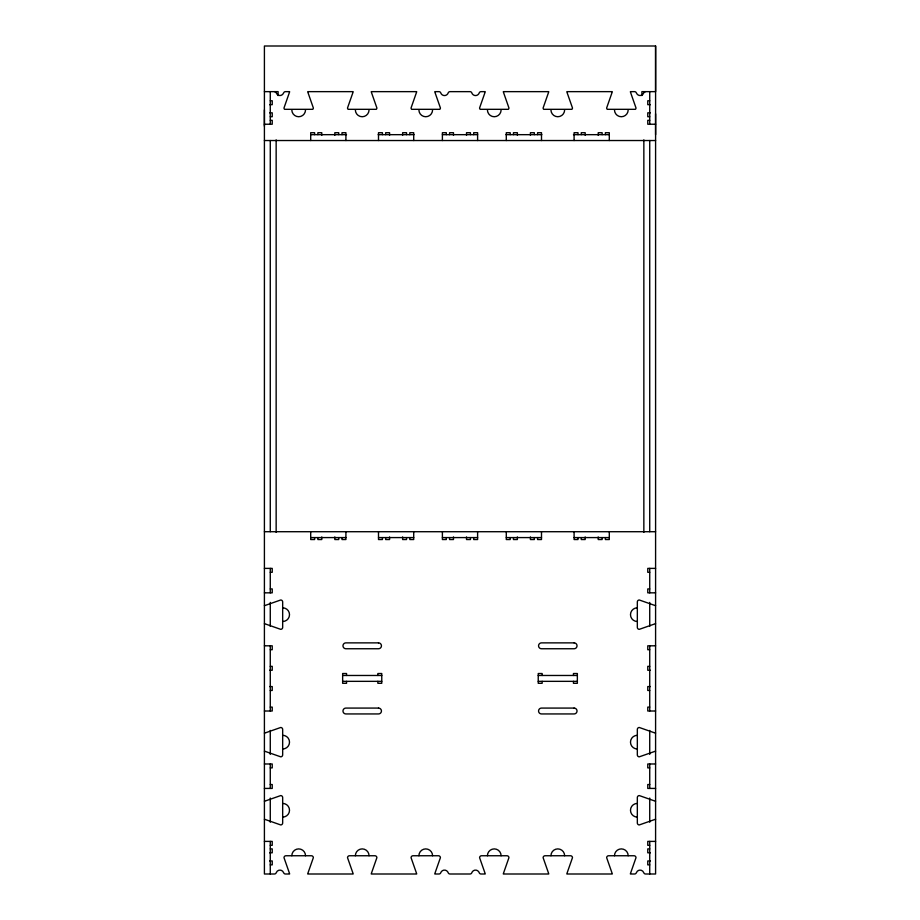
<?xml version="1.0" encoding="UTF-8"?>
<svg xmlns="http://www.w3.org/2000/svg" width="920" height="920" viewBox="0 0 920 920"><rect width="100%" height="100%" fill="white"/><g stroke="black" fill="none" stroke-linecap="round" stroke-linejoin="round"><path stroke-width="1.38" d="M264.408 126.189L264.408 109.894M655.592 134.665L655.592 113.804M655.592 46L655.592 874L645.598 874A1.955 1.955 0 0 1 643.758 872.7A3.91 3.91 0 0 0 636.375 872.7A1.955 1.955 0 0 1 634.535 874L630.407 874A1.955 1.955 0 0 1 630.487 873.436L635.996 857.704A1.955 1.955 0 0 0 634.041 855.749L608.615 855.749A1.955 1.955 0 0 0 606.659 857.704L612.168 873.436A1.955 1.955 0 0 1 612.248 874L566.87 874A1.955 1.955 0 0 1 566.95 873.436L572.47 857.704A1.955 1.955 0 0 0 570.503 855.749L545.077 855.749A1.955 1.955 0 0 0 543.122 857.704L548.63 873.436A1.955 1.955 0 0 1 548.711 874L503.343 874A1.955 1.955 0 0 1 503.424 873.436L508.932 857.704A1.955 1.955 0 0 0 506.977 855.749L481.551 855.749A1.955 1.955 0 0 0 479.596 857.704L485.104 873.436A1.955 1.955 0 0 1 485.185 874L481.056 874A1.955 1.955 0 0 1 479.492 873.218L478.664 871.665A3.91 3.91 0 0 0 472.385 871.665L471.558 873.218A1.955 1.955 0 0 1 469.993 874L450.006 874A1.955 1.955 0 0 1 448.442 873.218L447.614 871.665A3.91 3.91 0 0 0 441.335 871.665L440.507 873.218A1.955 1.955 0 0 1 438.943 874L434.815 874A1.955 1.955 0 0 1 434.895 873.436L440.404 857.704A1.955 1.955 0 0 0 438.449 855.749L413.022 855.749A1.955 1.955 0 0 0 411.067 857.704L416.576 873.436A1.955 1.955 0 0 1 416.656 874L371.289 874A1.955 1.955 0 0 1 371.369 873.436L376.878 857.704A1.955 1.955 0 0 0 374.923 855.749L349.497 855.749A1.955 1.955 0 0 0 347.53 857.704L353.05 873.436A1.955 1.955 0 0 1 353.13 874L307.751 874A1.955 1.955 0 0 1 307.832 873.436L313.341 857.704A1.955 1.955 0 0 0 311.385 855.749L285.959 855.749A1.955 1.955 0 0 0 284.004 857.704L289.512 873.436A1.955 1.955 0 0 1 289.593 874L285.464 874A1.955 1.955 0 0 1 283.624 872.7A3.91 3.91 0 0 0 276.241 872.7A1.955 1.955 0 0 1 274.401 874L264.408 874L264.408 46L655.592 46L655.592 91.643L641.895 91.643L641.895 95.553M264.408 91.643L278.104 91.643L278.104 95.553M270.273 100.763L272.228 100.763L272.228 104.673L269.629 104.673M649.727 100.763L647.772 100.763L647.772 104.673L650.371 104.673M269.629 112.826L272.228 112.826L272.228 116.736L270.273 116.736M650.371 112.826L647.772 112.826L647.772 116.736L649.727 116.736M270.273 120.324L272.228 120.324L272.228 124.234L264.408 124.234M649.727 120.324L647.772 120.324L647.772 124.234L655.592 124.234M310.615 134.665L346.529 134.665M378.131 134.665L414.034 134.665M442.393 134.665L477.606 134.665M505.966 134.665L541.868 134.665M573.471 134.665L609.385 134.665M264.408 140.53L655.592 140.53M264.408 531.714L655.592 531.714M310.695 537.579L345.909 537.579M378.499 537.579L413.712 537.579M442.393 537.579L477.606 537.579M506.287 537.579L541.5 537.579M574.091 537.579L609.304 537.579M264.408 568.387L272.228 568.387L272.228 572.297L270.273 572.297M655.592 568.387L647.772 568.387L647.772 572.297L649.727 572.297M270.273 588.926L272.228 588.926L272.228 592.836L264.408 592.836M649.727 588.926L647.772 588.926L647.772 592.836L655.592 592.836M264.408 645.806L272.228 645.806L272.228 649.727L270.273 649.727M655.592 645.806L647.772 645.806L647.772 649.727L649.727 649.727M270.273 666.344L272.228 666.344L272.228 670.255L269.629 670.255M649.727 666.344L647.772 666.344L647.772 670.255L650.371 670.255M342.642 675.475L381.765 675.475M538.234 675.475L577.357 675.475M342.642 681.341L381.765 681.341M538.234 681.341L577.357 681.341M269.629 686.561L272.228 686.561L272.228 690.471L270.273 690.471M650.371 686.561L647.772 686.561L647.772 690.471L649.727 690.471M270.273 707.1L272.228 707.1L272.228 711.01L264.408 711.01M649.727 707.1L647.772 707.1L647.772 711.01L655.592 711.01M264.408 763.98L272.228 763.98L272.228 767.889L270.273 767.889M655.592 763.98L647.772 763.98L647.772 767.889L649.727 767.889M270.273 784.519L272.228 784.519L272.228 788.428L264.408 788.428M649.727 784.519L647.772 784.519L647.772 788.428L655.592 788.428M264.408 841.397L272.228 841.397L272.228 845.319L270.273 845.319M655.592 841.397L647.772 841.397L647.772 845.319L649.727 845.319M270.273 848.895L272.228 848.895L272.228 852.805L269.629 852.805M649.727 848.895L647.772 848.895L647.772 852.805L650.371 852.805M269.629 860.959L272.228 860.959L272.228 864.869L270.273 864.869M650.371 860.959L647.772 860.959L647.772 864.869L649.727 864.869M274.401 91.643A1.966 1.966 0 0 1 275.965 92.425L276.241 92.943A3.91 3.91 0 0 0 283.624 92.943A1.955 1.955 0 0 1 285.464 91.643L289.593 91.643A1.955 1.955 0 0 1 289.512 92.195L284.004 107.939A1.955 1.955 0 0 0 284.579 109.319L312.766 109.319A1.955 1.955 0 0 0 313.341 107.939L307.797 92.057A1.92 1.92 0 0 1 307.751 91.643L353.13 91.643A1.955 1.955 0 0 1 353.05 92.195L347.53 107.939A1.955 1.955 0 0 0 348.105 109.319L376.303 109.319A1.955 1.955 0 0 0 376.878 107.939L371.369 92.195A1.955 1.955 0 0 1 371.277 91.643L416.656 91.643A1.955 1.955 0 0 1 416.576 92.195L411.067 107.939A1.955 1.955 0 0 0 411.642 109.319L439.841 109.319A1.955 1.955 0 0 0 440.404 107.939L434.895 92.195A1.955 1.955 0 0 1 434.815 91.643L438.943 91.643A1.966 1.966 0 0 1 440.507 92.425L440.784 92.943A3.91 3.91 0 0 0 444.475 95.553A3.91 3.91 0 0 0 448.166 92.943A1.955 1.955 0 0 1 450.006 91.643L469.993 91.643A1.966 1.966 0 0 1 471.558 92.425L471.834 92.943A3.91 3.91 0 0 0 475.525 95.553A3.91 3.91 0 0 0 479.216 92.943A1.955 1.955 0 0 1 481.056 91.643L485.185 91.643A1.955 1.955 0 0 1 485.104 92.195L479.596 107.939A1.955 1.955 0 0 0 480.159 109.319L508.357 109.319A1.955 1.955 0 0 0 508.932 107.939L503.389 92.057A1.92 1.92 0 0 1 503.343 91.643L548.711 91.643A1.955 1.955 0 0 1 548.63 92.195L543.122 107.939A1.955 1.955 0 0 0 543.697 109.319L571.895 109.319A1.955 1.955 0 0 0 572.47 107.939L566.95 92.195A1.955 1.955 0 0 1 566.87 91.643L612.248 91.643A1.955 1.955 0 0 1 612.168 92.195L606.659 107.939A1.955 1.955 0 0 0 607.234 109.319L635.421 109.319A1.955 1.955 0 0 0 635.996 107.939L630.487 92.195A1.955 1.955 0 0 1 630.407 91.643L634.535 91.643A1.966 1.966 0 0 1 636.099 92.425L636.375 92.943A3.91 3.91 0 0 0 643.758 92.943A1.955 1.955 0 0 1 645.598 91.643M649.727 91.643L649.727 124.234M649.727 140.53L649.727 531.714M649.727 568.387L649.727 592.836M649.727 602.393L649.727 626.382M649.727 645.806L649.727 711.01M649.727 730.434L649.727 754.423M649.727 763.98L649.727 788.428M649.727 798.043L649.727 822.25M649.727 841.397L649.727 874M643.851 139.886L643.851 532.37M609.304 140.53L609.304 132.71L605.394 132.71L605.394 134.665M609.304 531.714L609.304 539.545L605.394 539.545L605.394 537.579M602.129 134.665L602.129 132.71L598.219 132.71L598.219 135.32M602.129 537.579L602.129 539.545L598.219 539.545L598.219 536.935M585.178 135.32L585.178 132.71L581.267 132.71L581.267 134.665M585.178 536.935L585.178 539.545L581.267 539.545L581.267 537.579M578.001 134.665L578.001 132.71L574.091 132.71L574.091 140.53M578.001 537.579L578.001 539.545L574.091 539.545L574.091 531.714M573.447 675.475L573.447 673.52L577.357 673.52L577.357 683.295L573.447 683.295L573.447 681.341M542.144 675.475L542.144 673.52L538.234 673.52L538.234 683.295L542.144 683.295L542.144 681.341M541.5 140.53L541.5 132.71L537.579 132.71L537.579 134.665M541.5 531.714L541.5 539.545L537.579 539.545L537.579 537.579M534.324 134.665L534.324 132.71L530.414 132.71L530.414 135.32M534.324 537.579L534.324 539.545L530.414 539.545L530.414 536.935M517.373 135.32L517.373 132.71L513.463 132.71L513.463 134.665M517.373 536.935L517.373 539.545L513.463 539.545L513.463 537.579M510.197 134.665L510.197 132.71L506.287 132.71L506.287 140.53M510.197 537.579L510.197 539.545L506.287 539.545L506.287 531.714M477.606 140.53L477.606 132.71L473.697 132.71L473.697 134.665M477.606 531.714L477.606 539.545L473.697 539.545L473.697 537.579M470.43 134.665L470.43 132.71L466.52 132.71L466.52 135.32M470.43 537.579L470.43 539.545L466.52 539.545L466.52 536.935M453.479 135.32L453.479 132.71L449.569 132.71L449.569 134.665M453.479 536.935L453.479 539.545L449.569 539.545L449.569 537.579M446.303 134.665L446.303 132.71L442.393 132.71L442.393 140.53M446.303 537.579L446.303 539.545L442.393 539.545L442.393 531.714M413.712 140.53L413.712 132.71L409.803 132.71L409.803 134.665M413.712 531.714L413.712 539.545L409.803 539.545L409.803 537.579M406.536 134.665L406.536 132.71L402.626 132.71L402.626 135.32M406.536 537.579L406.536 539.545L402.626 539.545L402.626 536.935M389.585 135.32L389.585 132.71L385.675 132.71L385.675 134.665M389.585 536.935L389.585 539.545L385.675 539.545L385.675 537.579M382.421 134.665L382.421 132.71L378.499 132.71L378.499 140.53M382.421 537.579L382.421 539.545L378.499 539.545L378.499 531.714M377.855 675.475L377.855 673.52L381.765 673.52L381.765 683.295L377.855 683.295L377.855 681.341M346.553 675.475L346.553 673.52L342.642 673.52L342.642 683.295L346.553 683.295L346.553 681.341M345.909 140.53L345.909 132.71L341.998 132.71L341.998 134.665M345.909 531.714L345.909 539.545L341.998 539.545L341.998 537.579M338.732 134.665L338.732 132.71L334.822 132.71L334.822 135.32M338.732 537.579L338.732 539.545L334.822 539.545L334.822 536.935M321.781 135.32L321.781 132.71L317.872 132.71L317.872 134.665M321.781 536.935L321.781 539.545L317.872 539.545L317.872 537.579M314.605 134.665L314.605 132.71L310.695 132.71L310.695 140.53M314.605 537.579L314.605 539.545L310.695 539.545L310.695 531.714M276.149 139.886L276.149 532.37M270.273 91.643L270.273 124.234M270.273 140.53L270.273 531.714M270.273 568.387L270.273 592.836M270.273 602.393L270.273 626.382M270.273 645.806L270.273 711.01M270.273 730.434L270.273 754.423M270.273 763.98L270.273 788.428M270.273 798.043L270.273 822.25M270.273 841.397L270.273 874M501.112 109.894A6.842 6.842 0 0 1 494.258 116.736A6.842 6.842 0 0 1 487.416 109.894M564.639 109.894A6.854 6.854 0 0 1 557.796 116.736A6.854 6.854 0 0 1 550.942 109.894M628.176 109.894A6.842 6.842 0 0 1 621.333 116.736A6.842 6.842 0 0 1 614.48 109.894M305.52 109.894A6.842 6.842 0 0 1 298.678 116.736A6.842 6.842 0 0 1 291.824 109.894M369.046 109.894A6.854 6.854 0 0 1 362.204 116.736A6.854 6.854 0 0 1 355.35 109.894M432.584 109.894A6.842 6.842 0 0 1 425.741 116.736A6.842 6.842 0 0 1 418.899 109.894M655.592 605.59A1.955 1.955 0 0 1 655.029 605.509L639.296 599.99A1.955 1.955 0 0 0 637.33 601.956L637.33 627.382A1.955 1.955 0 0 0 639.296 629.337L655.029 623.829A1.955 1.955 0 0 1 655.592 623.748M264.408 605.59A1.955 1.955 0 0 0 264.971 605.509L280.703 599.99A1.955 1.955 0 0 1 282.67 601.956L282.67 627.382A1.955 1.955 0 0 1 280.703 629.337L264.971 623.829A1.955 1.955 0 0 0 264.408 623.748M264.408 751.237A1.955 1.955 0 0 1 264.971 751.318L280.703 756.827A1.955 1.955 0 0 0 282.67 754.871L282.67 729.445A1.955 1.955 0 0 0 280.703 727.49L264.971 732.998A1.955 1.955 0 0 1 264.408 733.079M264.408 801.17A1.955 1.955 0 0 0 264.971 801.09L280.703 795.581A1.955 1.955 0 0 1 282.67 797.536L282.67 822.963A1.955 1.955 0 0 1 280.703 824.929L264.971 819.409A1.955 1.955 0 0 0 264.408 819.329M655.592 819.329A1.955 1.955 0 0 0 655.029 819.409L639.296 824.929A1.955 1.955 0 0 1 637.33 822.963L637.33 797.536A1.955 1.955 0 0 1 639.296 795.581L655.029 801.09A1.955 1.955 0 0 0 655.592 801.17M655.592 751.237A1.955 1.955 0 0 0 655.029 751.318L639.296 756.827A1.955 1.955 0 0 1 637.33 754.871L637.33 729.445A1.955 1.955 0 0 1 639.296 727.49L655.029 732.998A1.955 1.955 0 0 0 655.592 733.079M614.48 855.749A6.842 6.842 0 0 1 621.333 848.895A6.842 6.842 0 0 1 628.176 855.749M550.953 855.749A6.842 6.842 0 0 1 557.796 848.895A6.842 6.842 0 0 1 564.639 855.749M487.416 855.749A6.842 6.842 0 0 1 494.258 848.895A6.842 6.842 0 0 1 501.101 855.749M418.899 855.749A6.842 6.842 0 0 1 425.741 848.895A6.842 6.842 0 0 1 432.584 855.749M355.361 855.749A6.842 6.842 0 0 1 362.204 848.895A6.842 6.842 0 0 1 369.046 855.749M291.824 855.749A6.842 6.842 0 0 1 298.666 848.895A6.842 6.842 0 0 1 305.52 855.749M637.33 621.506A6.842 6.842 0 0 1 630.487 614.663A6.842 6.842 0 0 1 637.33 607.821M282.67 607.821A6.842 6.842 0 0 1 289.512 614.663A6.842 6.842 0 0 1 282.67 621.506M637.33 817.098A6.842 6.842 0 0 1 630.487 810.255A6.842 6.842 0 0 1 637.33 803.413M282.67 803.413A6.842 6.842 0 0 1 289.512 810.255A6.842 6.842 0 0 1 282.67 817.098M282.67 735.31A6.842 6.842 0 0 1 289.512 742.152A6.842 6.842 0 0 1 282.67 748.995M637.33 748.995A6.842 6.842 0 0 1 630.487 742.152A6.842 6.842 0 0 1 637.33 735.31M378.499 642.873L345.909 642.873A2.932 2.932 0 0 0 342.976 645.806A2.932 2.932 0 0 0 345.909 648.749L378.499 648.749A2.932 2.932 0 0 0 381.443 645.806A2.932 2.932 0 0 0 378.499 642.873M574.091 642.873L541.5 642.873A2.932 2.932 0 0 0 538.556 645.806A2.932 2.932 0 0 0 541.5 648.749L574.091 648.749A2.932 2.932 0 0 0 577.024 645.806A2.932 2.932 0 0 0 574.091 642.873M378.499 708.078L345.909 708.078A2.932 2.932 0 0 0 342.976 711.01A2.932 2.932 0 0 0 345.909 713.943L378.499 713.943A2.932 2.932 0 0 0 381.443 711.01A2.932 2.932 0 0 0 378.499 708.078M574.091 708.078L541.5 708.078A2.932 2.932 0 0 0 538.556 711.01A2.932 2.932 0 0 0 541.5 713.943L574.091 713.943A2.932 2.932 0 0 0 577.024 711.01A2.932 2.932 0 0 0 574.091 708.078"/></g></svg>
